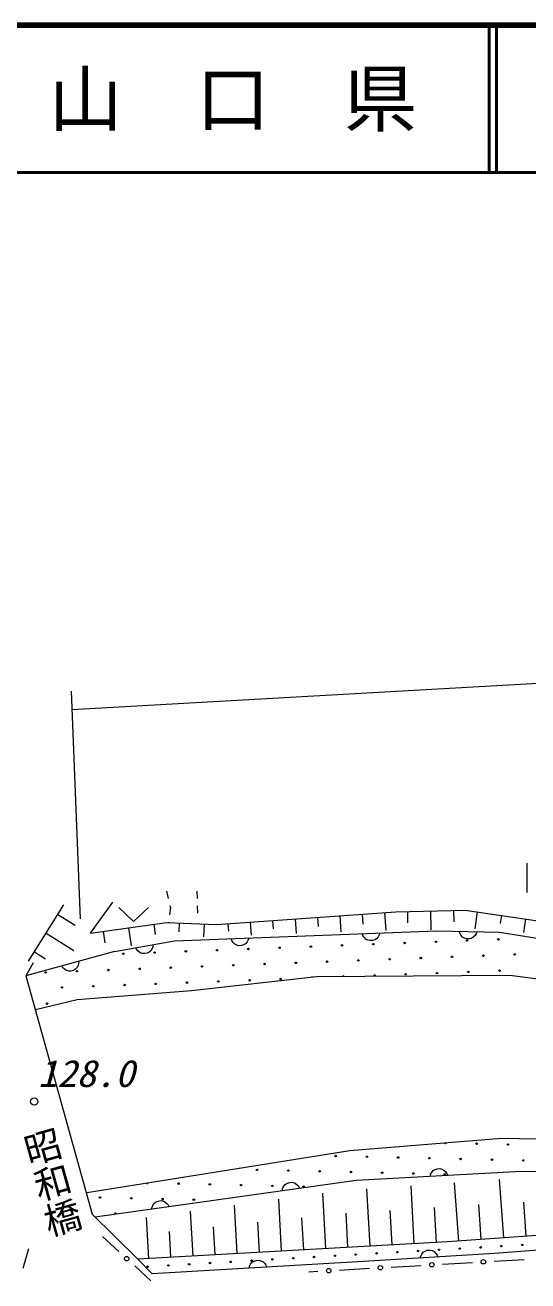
# Model space of a CAD drawing. Units: millimetres, scale not verified. Extents: x 40000 to 680000, y 20000 to 380000.
# Drawn here: x 336278 to 370380, y 294879 to 380000 of the extents above; entities that cross this region are included whole.
import ezdxf
from ezdxf.enums import TextEntityAlignment as Align

# ---------------------------------------------------------------- set-up
doc = ezdxf.new("R2010")
doc.units = ezdxf.units.MM
doc.header["$LTSCALE"] = 1000
doc.linetypes.add('USER2', pattern=[1, 0.5, -0.5])
for name, color, linetype, lineweight in [('M-TTL', 2, 'Continuous', 140), ('M-TTL-LINE', 7, 'Continuous', 50), ('S-BGD', 1, 'Continuous', 13), ('S-BGD-HTXT', 6, 'Continuous', 13)]:
    doc.layers.add(name, color=color, linetype=linetype, lineweight=lineweight)
doc.layers.add('M-TTL-TXT', color=7, linetype='Continuous')
doc.styles.add('@ＭＳ ゴシック', font='')
doc.styles.add('ＭＳ ゴシック', font='')
doc.styles.get('@ＭＳ ゴシック').set_extended_font_data('@MS Gothic')
doc.styles.get('ＭＳ ゴシック').set_extended_font_data('MS Gothic')

msp = doc.modelspace()

# ---------------------------------------------------------------- linework, layer by layer
at = {"layer": 'M-TTL'}
msp.add_line((680000, 380000), (40000, 380000), dxfattribs=at)
at = {"layer": 'M-TTL-LINE'}
for p, q in [((367750, 380000), (367750, 370000)), ((368250, 380000), (368250, 370000)), ((40000, 370000), (680000, 370000))]:
    msp.add_line(p, q, dxfattribs=at)
at = {"layer": 'S-BGD'}
for p, q in [((370312, 323194), (370313, 321194)), ((336515, 316541), (338895, 320358)), ((340712, 318445), (342227, 320559)), ((342638, 320187), (343639, 319243)), ((343639, 319243), (344638, 320188)), ((338498, 319722), (339667, 318993)), ((349268, 319029), (361420, 319905)), ((353066, 319303), (353106, 318742)), ((354585, 319412), (354656, 318425)), ((356104, 319522), (356149, 318898)), ((357623, 319631), (357702, 318540)), ((359142, 319741), (359192, 319052)), ((360661, 319850), (360750, 318621)), ((361420, 319905), (366129, 320013)), ((362205, 319923), (362223, 319159)), ((363775, 319959), (363804, 318680)), ((365344, 319995), (365362, 319224)), ((366129, 320013), (371046, 319290)), ((366949, 319893), (366779, 318738)), ((368588, 319652), (368509, 319115)), ((370227, 319411), (370092, 318495)), ((337705, 318449), (339583, 317279)), ((340712, 318445), (345873, 319173)), ((341572, 318566), (341681, 317791)), ((343292, 318809), (343464, 317593)), ((345013, 319051), (345109, 318368)), ((345873, 319173), (349268, 319029)), ((346401, 317934), (364183, 318616)), ((346722, 319137), (346696, 318530)), ((348419, 319065), (348382, 318190)), ((350028, 319084), (350064, 318586)), ((351547, 319193), (351610, 318311)), ((359188, 318287), (359138, 318423)), ((360337, 318469), (360294, 318329)), ((364183, 318616), (368462, 318509)), ((365764, 318439), (365723, 318578)), ((365833, 318320), (365764, 318439)), ((366871, 318411), (366796, 318296)), ((366922, 318548), (366871, 318411)), ((368462, 318509), (398633, 313812)), ((342345, 317208), (346401, 317934)), ((344941, 317533), (344890, 317405)), ((344964, 317677), (344941, 317533)), ((350297, 317946), (350247, 318082)), ((350374, 317831), (350297, 317946)), ((350496, 317704), (350374, 317831)), ((350630, 317637), (350496, 317704)), ((350773, 317601), (350630, 317637)), ((350959, 317608), (350773, 317601)), ((351098, 317655), (350959, 317608)), ((351227, 317732), (351098, 317655)), ((351336, 317868), (351227, 317732)), ((351403, 317988), (351336, 317868)), ((351446, 318128), (351403, 317988)), ((359265, 318173), (359188, 318287)), ((359387, 318045), (359265, 318173)), ((359521, 317978), (359387, 318045)), ((359664, 317942), (359521, 317978)), ((359850, 317949), (359664, 317942)), ((359989, 317996), (359850, 317949)), ((360118, 318073), (359989, 317996)), ((360227, 318209), (360118, 318073)), ((360294, 318329), (360227, 318209)), ((365947, 318185), (365833, 318320)), ((366077, 318110), (365947, 318185)), ((366217, 318064), (366077, 318110)), ((366403, 318059), (366217, 318064)), ((366545, 318098), (366403, 318059)), ((366679, 318167), (366545, 318098)), ((366796, 318296), (366679, 318167)), ((342345, 317208), (336335, 315566)), ((336912, 317177), (337668, 316706)), ((343851, 317338), (343782, 317465)), ((343942, 317235), (343851, 317338)), ((344081, 317126), (343942, 317235)), ((344223, 317078), (344081, 317126)), ((344370, 317062), (344223, 317078)), ((344553, 317094), (344370, 317062)), ((344684, 317161), (344553, 317094)), ((344801, 317255), (344684, 317161)), ((344890, 317405), (344801, 317255)), ((336825, 316437), (336335, 315566)), ((338841, 316108), (338761, 316229)), ((338941, 316014), (338841, 316108)), ((339089, 315917), (338941, 316014)), ((339235, 315883), (339089, 315917)), ((339382, 315879), (339235, 315883)), ((339562, 315928), (339382, 315879)), ((339687, 316006), (339562, 315928)), ((339795, 316110), (339687, 316006)), ((339870, 316268), (339795, 316110)), ((339909, 316399), (339870, 316268)), ((339919, 316545), (339909, 316399)), ((336335, 315566), (340821, 299393)), ((356041, 315494), (347559, 314544)), ((369145, 315579), (356041, 315494)), ((393178, 312359), (369145, 315579)), ((347559, 314544), (339817, 313931)), ((339817, 313931), (336977, 313252)), ((358302, 303718), (368582, 304561)), ((368582, 304561), (385469, 304242)), ((340470, 300869), (358302, 303718)), ((369952, 302296), (358727, 301675)), ((363781, 302093), (363846, 302213)), ((363846, 302213), (363953, 302351)), ((363953, 302351), (364081, 302431)), ((364081, 302431), (364219, 302480)), ((364219, 302480), (364405, 302491)), ((364405, 302491), (364548, 302456)), ((364548, 302456), (364684, 302392)), ((364684, 302392), (364808, 302267)), ((364808, 302267), (364886, 302154)), ((381400, 302028), (369952, 302296)), ((358727, 301675), (341030, 299188)), ((353792, 301239), (353887, 301385)), ((353887, 301385), (354007, 301475)), ((354007, 301475), (354141, 301536)), ((354141, 301536), (354325, 301562)), ((354325, 301562), (354471, 301540)), ((354471, 301540), (354612, 301487)), ((354612, 301487), (354746, 301373)), ((354746, 301373), (354833, 301267)), ((363741, 301952), (363781, 302093)), ((364886, 302154), (364939, 302018)), ((365686, 297580), (365400, 301531)), ((368738, 297801), (368452, 301744)), ((353709, 300970), (353737, 301113)), ((353737, 301113), (353792, 301239)), ((354833, 301267), (354897, 301137)), ((356672, 297065), (356462, 300825)), ((359673, 297232), (359456, 301114)), ((362673, 297400), (362454, 301324)), ((344860, 299727), (344888, 299870)), ((344888, 299870), (344943, 299996)), ((344943, 299996), (345038, 300142)), ((345038, 300142), (345159, 300232)), ((345159, 300232), (345292, 300293)), ((345292, 300293), (345477, 300319)), ((345477, 300319), (345622, 300297)), ((345622, 300297), (345763, 300244)), ((345763, 300244), (345897, 300130)), ((345897, 300130), (345985, 300024)), ((345985, 300024), (346048, 299893)), ((350672, 296730), (350489, 300004)), ((353672, 296897), (353476, 300415)), ((361173, 297316), (361042, 299658)), ((364173, 297483), (364041, 299851)), ((396176, 299787), (364923, 297525)), ((367212, 297691), (367041, 300059)), ((370263, 297912), (370097, 300212)), ((340821, 299393), (343921, 296353)), ((344671, 296395), (344515, 299183)), ((347671, 296562), (347502, 299594)), ((352172, 296813), (352058, 298851)), ((355172, 296981), (355050, 299164)), ((358173, 297148), (358043, 299465)), ((398980, 299098), (368121, 296726)), ((346171, 296479), (346074, 298225)), ((349172, 296646), (349066, 298538)), ((341519, 297889), (342624, 296880)), ((364923, 297525), (343921, 296353)), ((336147, 295731), (336530, 297069)), ((344897, 295360), (343921, 296353)), ((351803, 296221), (351941, 296271)), ((351941, 296271), (352127, 296282)), ((352127, 296282), (352270, 296248)), ((352270, 296248), (352406, 296184)), ((368121, 296726), (359229, 296192)), ((363076, 296423), (363116, 296563)), ((363116, 296563), (363180, 296685)), ((363180, 296685), (363286, 296823)), ((363286, 296823), (363414, 296903)), ((363414, 296903), (363552, 296953)), ((363552, 296953), (363738, 296965)), ((363738, 296965), (363881, 296931)), ((363881, 296931), (364017, 296867)), ((364017, 296867), (364142, 296742)), ((364142, 296742), (364221, 296630)), ((364221, 296630), (364274, 296495)), ((368092, 296216), (370119, 296332)), ((343709, 295888), (344813, 294879)), ((359229, 296192), (344897, 295360)), ((351464, 295741), (351504, 295882)), ((351504, 295882), (351569, 296003)), ((351569, 296003), (351675, 296141)), ((351675, 296141), (351803, 296221)), ((352406, 296184), (352530, 296059)), ((352530, 296059), (352609, 295946)), ((352609, 295946), (352662, 295811)), ((355518, 295494), (356142, 295530)), ((357610, 295614), (359636, 295730)), ((361104, 295815), (363130, 295931)), ((364598, 296015), (366625, 296132))]:
    msp.add_line(p, q, dxfattribs=at)
at = {"layer": 'S-BGD', "linetype": 'USER2'}
for p, q in [((345863, 321290), (346133, 320198)), ((347933, 321306), (347977, 319363)), ((346133, 320198), (346020, 319162))]:
    msp.add_line(p, q, dxfattribs=at)
at = {"layer": 'S-BGD'}
for centre, radius in [((353538, 317457), 49.8), ((355658, 317539), 49.8), ((357778, 317620), 49.8), ((359898, 317701), 49.8), ((362018, 317783), 49.8), ((364137, 317864), 49.8), ((366257, 317945), 49.8), ((368377, 318027), 49.8), ((342940, 317051), 49.8), ((345059, 317132), 49.8), ((347179, 317213), 49.8), ((349299, 317295), 49.8), ((351419, 317376), 49.8), ((358879, 316601), 49.8), ((360998, 316682), 49.8), ((363118, 316764), 49.8), ((365238, 316845), 49.8), ((367358, 316926), 49.8), ((369477, 317007), 49.8), ((337681, 315788), 49.8), ((339801, 315869), 49.8), ((341920, 315950), 49.8), ((344040, 316032), 49.8), ((346160, 316113), 49.8), ((348280, 316194), 49.8), ((350400, 316276), 49.8), ((352519, 316357), 49.8), ((354639, 316438), 49.8), ((356759, 316520), 49.8), ((366338, 315826), 49.8), ((368458, 315907), 49.8), ((343021, 314931), 49.8), ((345141, 315012), 49.8), ((347261, 315094), 49.8), ((349380, 315175), 49.8), ((351500, 315256), 49.8), ((353620, 315338), 49.8), ((359979, 315582), 49.8), ((362099, 315663), 49.8), ((364219, 315744), 49.8), ((338781, 314768), 49.8), ((340901, 314850), 49.8), ((337762, 313668), 49.8), ((336899, 307035), 249), ((366908, 304178), 49.8), ((369028, 304129), 49.8), ((357340, 303341), 49.8), ((359460, 303292), 49.8), ((361581, 303242), 49.8), ((363702, 303192), 49.8), ((365823, 303143), 49.8), ((367943, 303093), 49.8), ((370064, 303043), 49.8), ((352013, 302405), 49.8), ((354134, 302355), 49.8), ((356254, 302306), 49.8), ((358375, 302256), 49.8), ((360496, 302206), 49.8), ((362617, 302157), 49.8), ((346686, 301469), 49.8), ((348807, 301419), 49.8), ((350928, 301369), 49.8), ((353048, 301320), 49.8), ((364737, 302107), 49.8), ((341360, 300532), 49.8), ((343480, 300483), 49.8), ((345601, 300433), 49.8), ((355169, 301270), 49.8), ((347722, 300383), 49.8), ((342395, 299447), 49.8), ((365760, 297071), 49.8), ((367172, 297153), 49.8), ((368584, 297235), 49.8), ((369996, 297317), 49.8), ((343166, 296384), 149), ((351642, 296252), 49.8), ((353053, 296334), 49.8), ((354465, 296416), 49.8), ((355877, 296498), 49.8), ((357289, 296580), 49.8), ((358701, 296662), 49.8), ((360113, 296744), 49.8), ((361524, 296826), 49.8), ((362936, 296908), 49.8), ((364348, 296990), 49.8), ((367358, 296174), 149), ((344582, 295843), 49.8), ((345994, 295925), 49.8), ((347406, 296007), 49.8), ((348818, 296089), 49.8), ((350230, 296171), 49.8), ((356876, 295572), 149), ((360370, 295772), 149), ((363864, 295973), 149)]:
    msp.add_circle(centre, radius, dxfattribs=at)
for centre, start, end in [((355740, 315419), 61.32044, 131.45901), ((357859, 315500), 6.41269, 174.32988), ((364787, 304228), 158.64858, 30.72114), ((344565, 301518), 183.43557, 14.72238)]:
    msp.add_arc(centre, 49.8, start, end, dxfattribs=at)
at = {"layer": 'S-BGD-HTXT'}
for p, q in [((339448, 333614), (424242, 338369)), ((339399, 334863), (340005, 319411))]:
    msp.add_line(p, q, dxfattribs=at)

# ---------------------------------------------------------------- texts
at = {"layer": 'M-TTL-TXT', "style": 'ＭＳ ゴシック'}
msp.add_text('山\u3000口\u3000県', height=3666, dxfattribs=at).set_placement((350375, 375000), align=Align.MIDDLE_CENTER)
at = {"layer": 'S-BGD', "style": 'ＭＳ ゴシック', "oblique": 15, "width": 1.05}
msp.add_text('128.0', height=1833, dxfattribs=at).set_placement((337147, 307476), align=Align.BOTTOM_LEFT)
at = {"layer": 'S-BGD', "style": '@ＭＳ ゴシック'}
msp.add_text('昭和橋', height=1833, rotation=285.6, dxfattribs=at).set_placement((335694, 304786), align=Align.BOTTOM_LEFT)

doc.saveas('drawing.dxf')
